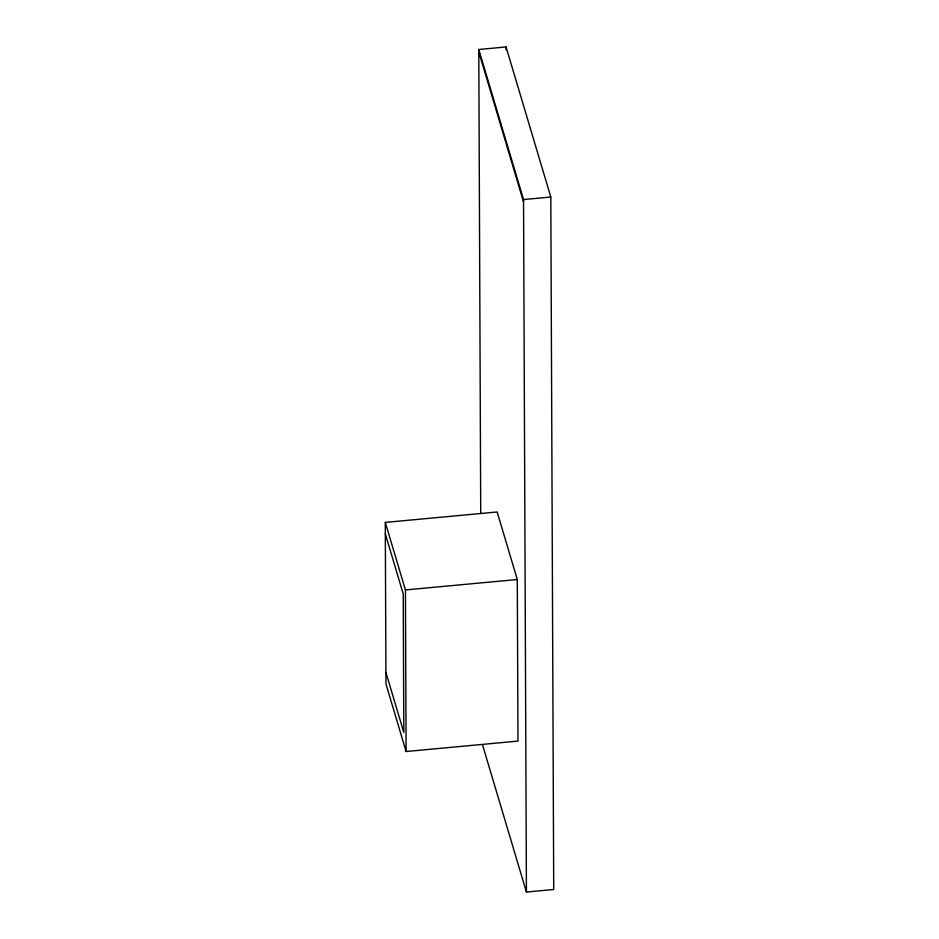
<?xml version="1.0" encoding="UTF-8"?>
<svg xmlns="http://www.w3.org/2000/svg" width="939" height="939" viewBox="0 0 939 939"><rect width="100%" height="100%" fill="white"/><g stroke="black" fill="none" stroke-linecap="round" stroke-linejoin="round"><path stroke-width="1.41" d="M480.721 513.375L478.784 49.497L506.062 46.95L550.806 197.037L553.717 889.503L526.427 892.05L482.517 744.768M478.784 49.497L523.528 199.573L550.806 197.037M385.283 522.401L497.154 511.978L517.295 579.516L517.976 741.094L406.106 751.517L385.964 683.979L385.283 522.401L405.425 589.938L406.106 751.517M405.425 589.938L517.295 579.516M478.796 51.798L523.528 201.885M385.342 533.939L403.23 593.976L403.817 732.467L385.917 672.43M523.528 199.573L526.427 892.05M506.062 46.95L506.074 49.884"/></g></svg>
